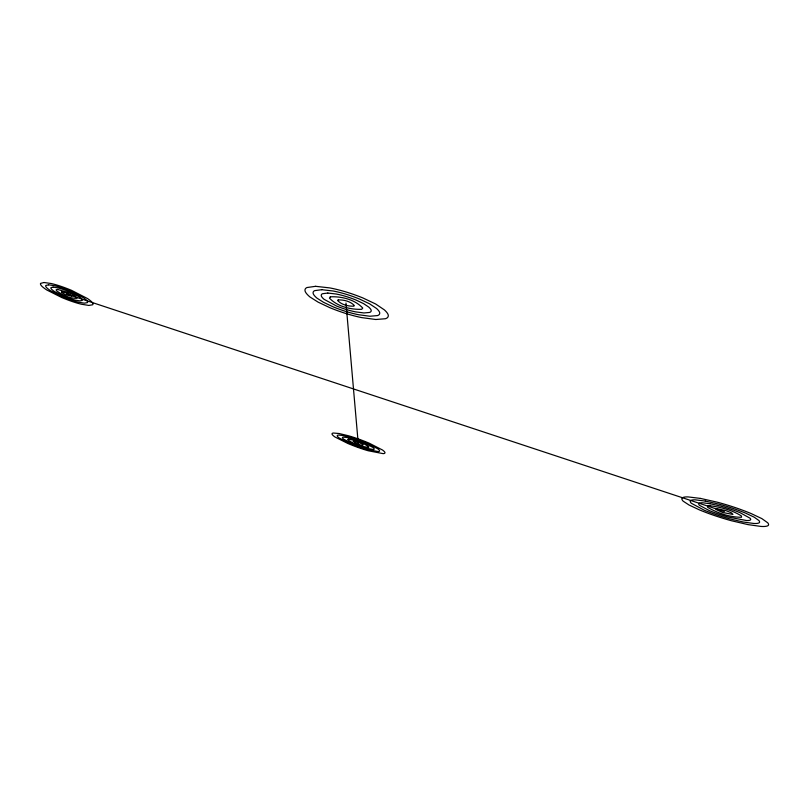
<?xml version="1.0" encoding="UTF-8"?>
<svg xmlns="http://www.w3.org/2000/svg" width="809" height="809" viewBox="0 0 809 809"><rect width="100%" height="100%" fill="white"/><g stroke="black" fill="none" stroke-linecap="round" stroke-linejoin="round"><path stroke-width="1.21" d="M66.56 294.031L724.399 511.612M345.989 303.062L358.235 443.302M330.355 296.822L329.455 298.137C337.302 306.49 350.469 309.716 361.694 309.311L362.745 308.047C354.969 299.573 341.61 296.246 330.355 296.822M338.162 299.937L337.697 300.584C341.6 304.781 348.224 306.399 353.836 306.176L354.342 305.539C350.439 301.322 343.795 299.674 338.162 299.937M348.315 439.186L347.688 439.6C353.381 444.192 361.036 446.305 368.186 447.428L368.864 447.043C363.18 442.422 355.485 440.278 348.315 439.186M353.27 441.239C361.33 447.964 370.633 444.93 353.27 441.239M44.02 282.503L40.622 283.372A51.23 6.28 25 0 0 41.401 285.708A34.747 4.237 25 0 0 46.71 289.946L61.787 297.55A32.936 4.025 25.1 0 0 72.668 301.676A52.089 6.401 25.2 0 0 81.446 304.235L88.818 305.428L92.661 304.771A52.393 6.482 25.2 0 0 92.297 302.546A33.412 4.146 25.1 0 0 87.473 298.531L71.546 290.35A33.199 4.116 25 0 0 60.2 286.083A51.523 6.351 25 0 0 51.23 283.534L44.02 282.503M48.55 284.819L45.8 285.496A41.067 5.036 25 0 0 46.386 287.357A27.85 3.408 25 0 0 50.613 290.744L62.728 296.852A26.363 3.226 25.1 0 0 71.465 300.169A41.623 5.117 25.2 0 0 78.503 302.212L84.389 303.163L87.423 302.617A41.815 5.167 25.2 0 0 87.099 300.827A26.677 3.307 25.1 0 0 83.226 297.621L70.535 291.109A26.535 3.287 25 0 0 61.494 287.701A41.249 5.087 25 0 0 54.324 285.658L48.55 284.819M53.07 287.134L50.977 287.63A30.863 3.792 25 0 0 51.392 289.015A20.933 2.569 25.1 0 0 54.557 291.564L63.668 296.165A19.79 2.427 25.1 0 0 70.252 298.652A31.177 3.833 25.1 0 0 75.54 300.19L79.949 300.887L82.194 300.463A31.278 3.863 25.1 0 0 81.931 299.118A19.962 2.467 25.1 0 0 79.009 296.711L69.523 291.847A19.881 2.457 25.1 0 0 62.768 289.298A30.964 3.812 25 0 0 57.409 287.771L53.07 287.134M57.57 289.44L56.165 289.764L56.428 290.684C62.242 294.972 69.675 298.592 76.976 298.319L74.832 295.811L68.522 292.585L57.57 289.44M62.071 291.736L61.474 292.352L65.59 294.749L71.758 296.175L67.541 293.313L62.071 291.736M315.621 286.315L307.005 287.529A73.376 13.328 24 0 0 305.054 290.866A49.683 9.01 24.1 0 0 309.857 296.913L318.149 302.161L330.163 307.824A47.124 8.596 24.3 0 0 346.93 313.821A74.772 13.804 24.4 0 0 361.754 317.613L375.831 319.504L385.357 318.736A75.419 14.046 24.3 0 0 388.3 315.652A48.166 8.99 24.2 0 0 384.417 309.908L375.689 304.012L362.907 297.955A47.812 8.869 24 0 0 344.998 291.655A74.013 13.561 23.9 0 0 329.546 287.883L315.621 286.315M321.739 289.693L314.772 290.623A58.845 10.719 24 0 0 313.134 293.273A39.853 7.251 24.1 0 0 316.926 298.117L323.58 302.333L333.247 306.894A37.75 6.897 24.3 0 0 346.748 311.718A59.735 11.013 24.3 0 0 358.66 314.752L369.905 316.238L377.449 315.591A60.149 11.174 24.3 0 0 379.724 313.103A38.407 7.15 24.2 0 0 376.569 308.502L369.592 303.82L359.439 299.006A38.195 7.069 24 0 0 345.2 293.98A59.249 10.861 24 0 0 332.893 290.967L321.739 289.693M327.827 293.05L322.558 293.718A44.242 8.08 24 0 0 321.274 295.7A29.973 5.461 24.1 0 0 324.075 299.33L336.372 305.954A28.345 5.188 24.2 0 0 346.565 309.594A44.738 8.242 24.3 0 0 355.535 311.859L363.959 312.962L369.561 312.446A44.97 8.333 24.3 0 0 371.21 310.565A28.719 5.329 24.2 0 0 368.793 307.117L363.575 303.628L356 300.038A28.598 5.289 24.1 0 0 345.403 296.296A44.465 8.161 24 0 0 336.21 294.031L327.827 293.05M709.857 505.716L707.491 506.019L707.653 507.364C717.795 513.189 729.758 517.275 741.509 517.275L741.479 516.021C732.105 509.994 720.809 507.223 709.857 505.716M717.118 508.659L715.925 508.81L715.985 509.478L722.629 512.501L732.924 514.433L731.71 512.977L726.189 510.712L717.118 508.659M339.143 433.533L333.47 433.027A46.669 5.39 23.7 0 0 332.044 434.089A31.612 3.651 23.8 0 0 334.926 436.971L347.84 443.474A29.893 3.469 23.9 0 0 358.62 447.66A47.185 5.511 23.9 0 0 368.135 450.744L383.153 453.637A47.448 5.572 23.9 0 0 384.983 452.706A30.317 3.56 23.8 0 0 382.536 450.026L369.076 443.12A30.186 3.529 23.7 0 0 357.841 438.781A46.932 5.451 23.7 0 0 348.072 435.657L339.143 433.533M342.976 435.495L338.415 435.08A37.396 4.328 23.7 0 0 337.232 435.92A25.332 2.933 23.8 0 0 339.517 438.215L349.882 443.443A23.936 2.781 23.8 0 0 358.539 446.801A37.72 4.409 23.9 0 0 366.174 449.268L378.157 451.564A37.892 4.439 23.9 0 0 379.593 450.805A24.209 2.842 23.8 0 0 377.601 448.671L366.871 443.16A24.128 2.821 23.8 0 0 357.922 439.702A37.558 4.358 23.7 0 0 350.125 437.204L342.976 435.495M346.808 437.457L343.36 437.133A28.082 3.256 23.8 0 0 342.45 437.75A19.032 2.205 23.8 0 0 344.149 439.479L351.945 443.413A17.97 2.083 23.8 0 0 358.468 445.941A28.275 3.297 23.9 0 0 364.202 447.792L373.171 449.501A28.366 3.317 23.8 0 0 374.213 448.924A18.122 2.124 23.8 0 0 372.716 447.316L364.687 443.19A18.071 2.114 23.8 0 0 358.003 440.612A28.184 3.276 23.7 0 0 352.168 438.741L346.808 437.457M700.432 498.405L688.125 496.918A66.975 10.295 21.9 0 0 682.493 497.747A45.233 6.978 22 0 0 683.13 501.145L689.056 505.018L699.451 509.903A42.746 6.664 22.1 0 0 715.732 515.97A67.622 10.689 22.1 0 0 731.498 520.753L747.991 524.616L760.976 526.426A68.229 10.851 22 0 0 767.549 525.88A43.706 6.917 21.9 0 0 767.741 522.796L761.815 518.589L750.863 513.432A43.555 6.816 21.8 0 0 733.52 507.021A67.572 10.446 21.8 0 0 717.027 502.126L700.432 498.405M705.256 501.064L695.356 499.851A53.667 8.272 21.9 0 0 690.775 500.488A36.274 5.612 22 0 0 691.22 503.198L704.326 510.236A34.251 5.35 22 0 0 717.431 515.121A54.082 8.525 22.1 0 0 730.102 518.953L743.309 522.027L753.644 523.453A54.466 8.626 22 0 0 758.812 522.998A34.878 5.501 21.9 0 0 758.903 520.521L754.16 517.163L745.443 513.058A34.767 5.441 21.8 0 0 731.66 507.961A54.051 8.373 21.8 0 0 718.523 504.047L705.256 501.064M710.059 503.714L702.596 502.783A40.319 6.239 21.9 0 0 699.107 503.249A27.273 4.227 22 0 0 699.401 505.271L709.26 510.57A25.736 4.015 22 0 0 719.15 514.251A40.551 6.381 22 0 0 728.697 517.133L746.313 520.49A40.763 6.432 22 0 0 750.135 520.126A26.08 4.106 21.9 0 0 750.145 518.256L740.083 512.684A26.03 4.065 21.9 0 0 729.819 508.881A40.531 6.29 21.9 0 0 720.01 505.959L710.059 503.714"/></g></svg>
